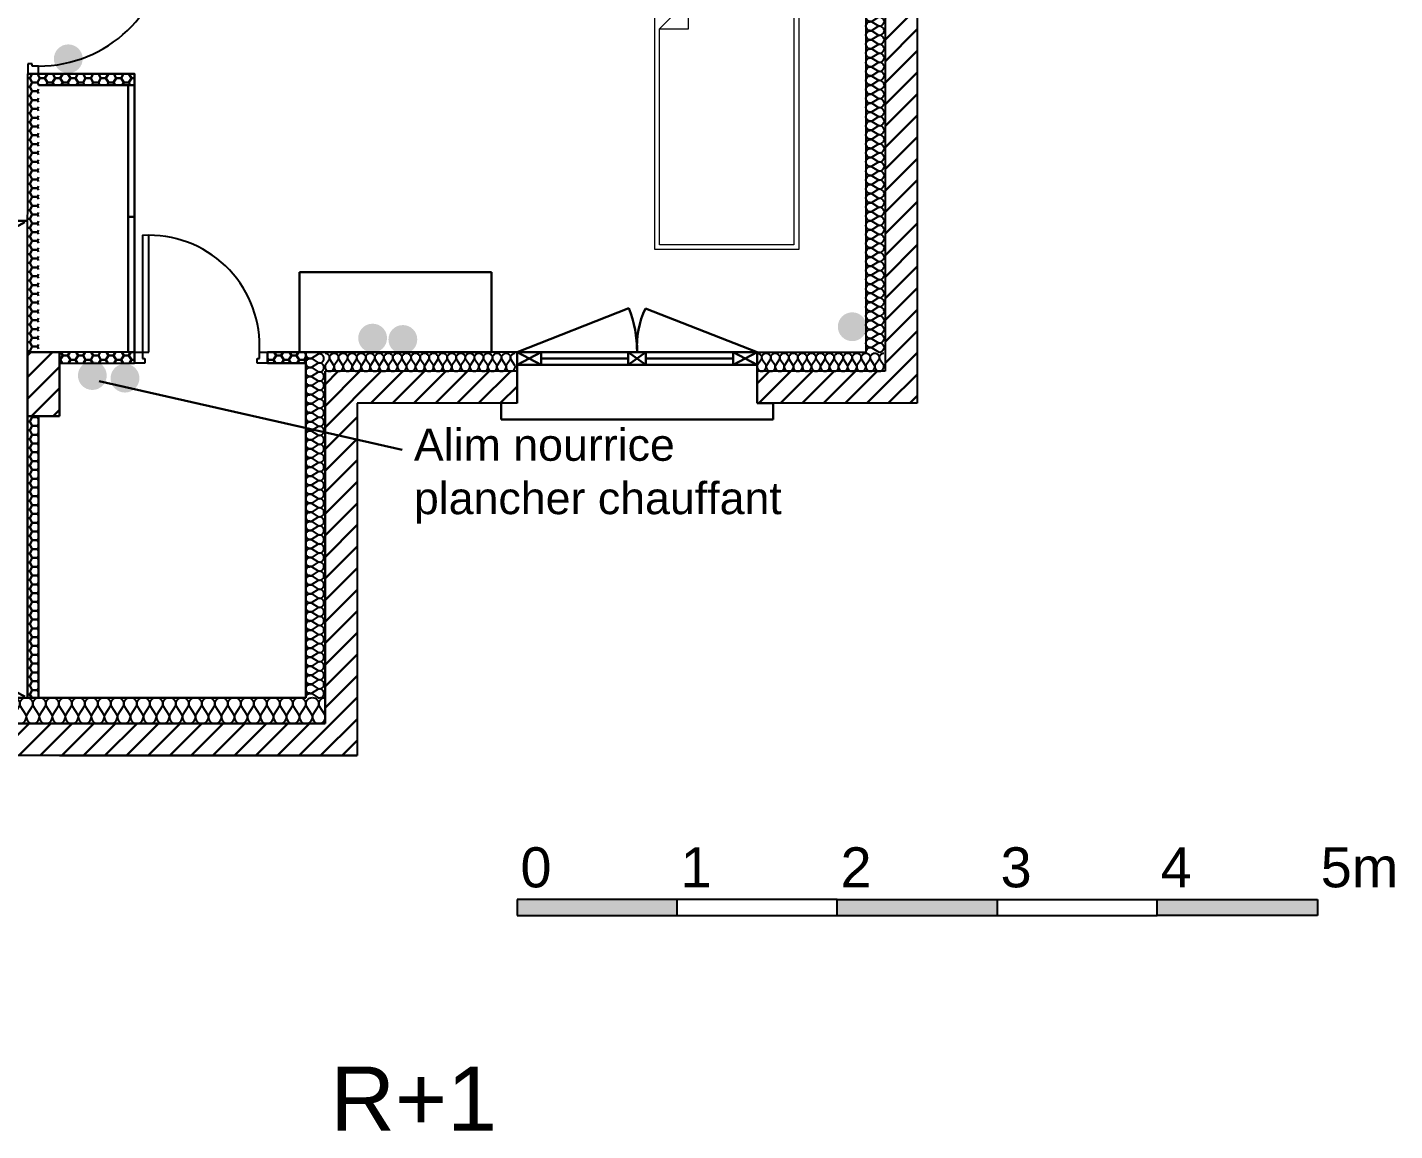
# Model space of a CAD drawing. Header units: millimetres. Extents: x -9 to 8306, y -287 to 906.
# Drawn here: x 935 to 1789, y -234 to 455 of the extents above; entities that cross this region are included whole.
import ezdxf

# ---------------------------------------------------------------- set-up
doc = ezdxf.new("R2010")
doc.units = ezdxf.units.MM
doc.linetypes.add('INTERROMPU2', pattern=[9.525, 6.35, -3.175])
for name, color, linetype in [('Cloisons', 8, 'Continuous'), ('ElecRouge', 1, 'Continuous'), ('Isolation', 9, 'Continuous'), ('MenuisInt', 9, 'Continuous')]:
    doc.layers.add(name, color=color, linetype=linetype)
for name, color, linetype, lineweight in [('ElecCyan', 4, 'Continuous', 15), ('ElecRose', 6, 'Continuous', 15), ('MenuisExt', 9, 'Continuous', 18), ('Mobilier', 9, 'Continuous', 5)]:
    doc.layers.add(name, color=color, linetype=linetype, lineweight=lineweight)
doc.styles.get("Standard").update_dxf_attribs({"font": 'Arial.ttf'})

# ---------------------------------------------------------------- blocks, each defined once
blk = doc.blocks.new('Gruppo-36')
at = {"layer": 'Mobilier', "lineweight": 20}
for p, q in [((-31.3452, 78.5476), (-31.3452, 80.5476)), ((-31.3452, 80.5476), (-30.4452, 80.5476)), ((-30.5052, 80.4876), (-31.2852, 80.4876)), ((-31.2852, 80.4876), (-31.2852, 80.0676)), ((-30.5052, 80.1076), (-30.5052, 80.4876)), ((-30.4452, 80.5476), (-30.4452, 78.5476)), ((-31.1352, 80.1076), (-31.3152, 79.9276)), ((-31.2852, 80.0676), (-31.1752, 80.0676)), ((-31.1352, 79.9276), (-31.1352, 80.1076)), ((-31.1352, 80.1076), (-30.4752, 80.1076)), ((-30.4752, 80.1076), (-30.4752, 78.5776)), ((-31.3152, 78.5776), (-31.3152, 79.9276)), ((-31.3152, 79.9276), (-31.1352, 79.9276)), ((-30.4452, 78.5476), (-31.3452, 78.5476)), ((-30.4752, 78.5776), (-31.3152, 78.5776))]:
    blk.add_line(p, q, dxfattribs=at)
blk = doc.blocks.new('*U64')
at = {"flags": 128}
for points in [[(0, 1, -0.505863), (0.239, 0.676), (0.009, 0.318, 1.322645), (0.491, 0.318), (0.261, 0.676, -0.505863), (0.5, 1)], [(0.5, 1, -0.505863), (0.739, 0.676), (0.509, 0.318, 1.322645), (0.991, 0.318), (0.761, 0.676, -0.505863), (1, 1)], [(1, 1, -0.505863), (1.239, 0.676), (1.009, 0.318, 1.322645), (1.491, 0.318), (1.261, 0.676, -0.505863), (1.5, 1)], [(1.5, 1, -0.505863), (1.739, 0.676), (1.509, 0.318, 1.322645), (1.991, 0.318), (1.761, 0.676, -0.505863), (2, 1)], [(2, 1, -0.505863), (2.239, 0.676), (2.009, 0.318, 1.322645), (2.491, 0.318), (2.261, 0.676, -0.505863), (2.5, 1)], [(2.5, 1, -0.505863), (2.739, 0.676), (2.509, 0.318, 1.322645), (2.991, 0.318), (2.761, 0.676, -0.505863), (3, 1)], [(3, 1, -0.505863), (3.239, 0.676), (3.009, 0.318, 1.322645), (3.491, 0.318), (3.261, 0.676, -0.505863), (3.5, 1)], [(3.5, 1, -0.505863), (3.739, 0.676), (3.509, 0.318, 1.322645), (3.991, 0.318), (3.761, 0.676, -0.505863), (4, 1)], [(4, 1, -0.505863), (4.239, 0.676), (4.009, 0.318, 1.322645), (4.491, 0.318), (4.261, 0.676, -0.505863), (4.5, 1)], [(4.5, 1, -0.505863), (4.739, 0.676), (4.509, 0.318, 1.322645), (4.991, 0.318), (4.761, 0.676, -0.505863), (5, 1)], [(5, 1, -0.505863), (5.239, 0.676), (5.009, 0.318, 1.322645), (5.491, 0.318), (5.261, 0.676, -0.505863), (5.5, 1)], [(5.5, 1, -0.505863), (5.739, 0.676), (5.509, 0.318, 1.322645), (5.991, 0.318), (5.761, 0.676, -0.505863), (6, 1)], [(6, 1, -0.505863), (6.239, 0.676), (6.009, 0.318, 1.322645), (6.491, 0.318), (6.261, 0.676, -0.505863), (6.5, 1)], [(6.5, 1, -0.505863), (6.739, 0.676), (6.509, 0.318, 1.322645), (6.991, 0.318), (6.761, 0.676, -0.505863), (7, 1)], [(7, 1, -0.505863), (7.239, 0.676), (7.009, 0.318, 1.322645), (7.491, 0.318), (7.261, 0.676, -0.505863), (7.5, 1)], [(7.5, 1, -0.505863), (7.739, 0.676), (7.509, 0.318, 1.322645), (7.991, 0.318), (7.761, 0.676, -0.505863), (8, 1)], [(8, 1, -0.505863), (8.239, 0.676), (8.009, 0.318, 1.322645), (8.491, 0.318), (8.261, 0.676, -0.505863), (8.5, 1)], [(8.5, 1, -0.505863), (8.739, 0.676), (8.509, 0.318, 1.322645), (8.991, 0.318), (8.761, 0.676, -0.505863), (9, 1)], [(9, 1, -0.505863), (9.239, 0.676), (9.009, 0.318, 1.322645), (9.491, 0.318), (9.261, 0.676, -0.505863), (9.5, 1)], [(9.5, 1, -0.505863), (9.739, 0.676), (9.509, 0.318, 1.322645), (9.991, 0.318), (9.761, 0.676, -0.505863), (10, 1)], [(10, 1, -0.505863), (10.239, 0.676), (10.009, 0.318, 1.322645), (10.491, 0.318), (10.261, 0.676, -0.505863), (10.5, 1)], [(10.5, 1, -0.505863), (10.739, 0.676), (10.509, 0.318, 1.322645), (10.991, 0.318), (10.761, 0.676, -0.505863), (11, 1)], [(11, 1, -0.505863), (11.239, 0.676), (11.009, 0.318, 1.322645), (11.491, 0.318), (11.261, 0.676, -0.505863), (11.5, 1)], [(11.5, 1, -0.505863), (11.739, 0.676), (11.509, 0.318, 1.322645), (11.991, 0.318), (11.761, 0.676, -0.505863), (12, 1)], [(12, 1, -0.505863), (12.239, 0.676), (12.009, 0.318, 1.322645), (12.491, 0.318), (12.261, 0.676, -0.505863), (12.5, 1)], [(12.5, 1, -0.505863), (12.739, 0.676), (12.509, 0.318, 1.322645), (12.991, 0.318), (12.761, 0.676, -0.505863), (13, 1)], [(13, 1, -0.505863), (13.239, 0.676), (13.009, 0.318, 1.322645), (13.491, 0.318), (13.261, 0.676, -0.505863), (13.5, 1)], [(13.5, 1, -0.505863), (13.739, 0.676), (13.509, 0.318, 1.322645), (13.991, 0.318), (13.761, 0.676, -0.505863), (14, 1)], [(14, 1, -0.505863), (14.239, 0.676), (14.009, 0.318, 1.322645), (14.491, 0.318), (14.261, 0.676, -0.505863), (14.5, 1)], [(14.5, 1, -0.505863), (14.739, 0.676), (14.509, 0.318, 1.322645), (14.991, 0.318), (14.761, 0.676, -0.505863), (15, 1)], [(15, 1, -0.505863), (15.239, 0.676), (15.009, 0.318, 1.322645), (15.491, 0.318), (15.261, 0.676, -0.505863), (15.5, 1)], [(15.5, 1, -0.505863), (15.739, 0.676), (15.509, 0.318, 1.322645), (15.991, 0.318), (15.761, 0.676, -0.505863), (16, 1)], [(16, 1, -0.505863), (16.239, 0.676), (16.009, 0.318, 1.322645), (16.491, 0.318), (16.261, 0.676, -0.505863), (16.5, 1)], [(16.5, 1, -0.505863), (16.739, 0.676), (16.509, 0.318, 1.322645), (16.991, 0.318), (16.761, 0.676, -0.505863), (17, 1)]]:
    blk.add_lwpolyline(points, format="xyb", dxfattribs=at)
blk = doc.blocks.new('*U68')
at = {"flags": 128}
for points in [[(0, 1, -0.505863), (0.239, 0.676), (0.009, 0.318, 1.322645), (0.491, 0.318), (0.261, 0.676, -0.505863), (0.5, 1)], [(0.5, 1, -0.505863), (0.739, 0.676), (0.509, 0.318, 1.322645), (0.991, 0.318), (0.761, 0.676, -0.505863), (1, 1)], [(1, 1, -0.505863), (1.239, 0.676), (1.009, 0.318, 1.322645), (1.491, 0.318), (1.261, 0.676, -0.505863), (1.5, 1)], [(1.5, 1, -0.505863), (1.739, 0.676), (1.509, 0.318, 1.322645), (1.991, 0.318), (1.761, 0.676, -0.505863), (2, 1)], [(2, 1, -0.505863), (2.239, 0.676), (2.009, 0.318, 1.322645), (2.491, 0.318), (2.261, 0.676, -0.505863), (2.5, 1)], [(2.5, 1, -0.505863), (2.739, 0.676), (2.509, 0.318, 1.322645), (2.991, 0.318), (2.761, 0.676, -0.505863), (3, 1)], [(3, 1, -0.505863), (3.239, 0.676), (3.009, 0.318, 1.322645), (3.491, 0.318), (3.261, 0.676, -0.505863), (3.5, 1)], [(3.5, 1, -0.505863), (3.739, 0.676), (3.509, 0.318, 1.322645), (3.991, 0.318), (3.761, 0.676, -0.505863), (4, 1)], [(4, 1, -0.505863), (4.239, 0.676), (4.009, 0.318, 1.322645), (4.491, 0.318), (4.261, 0.676, -0.505863), (4.5, 1)], [(4.5, 1, -0.505863), (4.739, 0.676), (4.509, 0.318, 1.322645), (4.991, 0.318), (4.761, 0.676, -0.505863), (5, 1)], [(5, 1, -0.505863), (5.239, 0.676), (5.009, 0.318, 1.322645), (5.491, 0.318), (5.261, 0.676, -0.505863), (5.5, 1)], [(5.5, 1, -0.505863), (5.739, 0.676), (5.509, 0.318, 1.322645), (5.991, 0.318), (5.761, 0.676, -0.505863), (6, 1)], [(6, 1, -0.505863), (6.239, 0.676), (6.009, 0.318, 1.322645), (6.491, 0.318), (6.261, 0.676, -0.505863), (6.5, 1)], [(6.5, 1, -0.505863), (6.739, 0.676), (6.509, 0.318, 1.322645), (6.991, 0.318), (6.761, 0.676, -0.505863), (7, 1)]]:
    blk.add_lwpolyline(points, format="xyb", dxfattribs=at)
blk = doc.blocks.new('*U71')
at = {"flags": 128}
for points in [[(0, 1, -0.505863), (0.239, 0.676), (0.009, 0.318, 1.322645), (0.491, 0.318), (0.261, 0.676, -0.505863), (0.5, 1)], [(0.5, 1, -0.505863), (0.739, 0.676), (0.509, 0.318, 1.322645), (0.991, 0.318), (0.761, 0.676, -0.505863), (1, 1)], [(1, 1, -0.505863), (1.239, 0.676), (1.009, 0.318, 1.322645), (1.491, 0.318), (1.261, 0.676, -0.505863), (1.5, 1)], [(1.5, 1, -0.505863), (1.739, 0.676), (1.509, 0.318, 1.322645), (1.991, 0.318), (1.761, 0.676, -0.505863), (2, 1)], [(2, 1, -0.505863), (2.239, 0.676), (2.009, 0.318, 1.322645), (2.491, 0.318), (2.261, 0.676, -0.505863), (2.5, 1)], [(2.5, 1, -0.505863), (2.739, 0.676), (2.509, 0.318, 1.322645), (2.991, 0.318), (2.761, 0.676, -0.505863), (3, 1)], [(3, 1, -0.505863), (3.239, 0.676), (3.009, 0.318, 1.322645), (3.491, 0.318), (3.261, 0.676, -0.505863), (3.5, 1)], [(3.5, 1, -0.505863), (3.739, 0.676), (3.509, 0.318, 1.322645), (3.991, 0.318), (3.761, 0.676, -0.505863), (4, 1)], [(4, 1, -0.505863), (4.239, 0.676), (4.009, 0.318, 1.322645), (4.491, 0.318), (4.261, 0.676, -0.505863), (4.5, 1)], [(4.5, 1, -0.505863), (4.739, 0.676), (4.509, 0.318, 1.322645), (4.991, 0.318), (4.761, 0.676, -0.505863), (5, 1)], [(5, 1, -0.505863), (5.239, 0.676), (5.009, 0.318, 1.322645), (5.491, 0.318), (5.261, 0.676, -0.505863), (5.5, 1)], [(5.5, 1, -0.505863), (5.739, 0.676), (5.509, 0.318, 1.322645), (5.991, 0.318), (5.761, 0.676, -0.505863), (6, 1)], [(6, 1, -0.505863), (6.239, 0.676), (6.009, 0.318, 1.322645), (6.491, 0.318), (6.261, 0.676, -0.505863), (6.5, 1)], [(6.5, 1, -0.505863), (6.739, 0.676), (6.509, 0.318, 1.322645), (6.991, 0.318), (6.761, 0.676, -0.505863), (7, 1)], [(7, 1, -0.505863), (7.239, 0.676), (7.009, 0.318, 1.322645), (7.491, 0.318), (7.261, 0.676, -0.505863), (7.5, 1)], [(7.5, 1, -0.505863), (7.739, 0.676), (7.509, 0.318, 1.322645), (7.991, 0.318), (7.761, 0.676, -0.505863), (8, 1)], [(8, 1, -0.505863), (8.239, 0.676), (8.009, 0.318, 1.322645), (8.491, 0.318), (8.261, 0.676, -0.505863), (8.5, 1)], [(8.5, 1, -0.505863), (8.739, 0.676), (8.509, 0.318, 1.322645), (8.991, 0.318), (8.761, 0.676, -0.505863), (9, 1)], [(9, 1, -0.505863), (9.239, 0.676), (9.009, 0.318, 1.322645), (9.491, 0.318), (9.261, 0.676, -0.505863), (9.5, 1)], [(9.5, 1, -0.505863), (9.739, 0.676), (9.509, 0.318, 1.322645), (9.991, 0.318), (9.761, 0.676, -0.505863), (10, 1)], [(10, 1, -0.505863), (10.239, 0.676), (10.009, 0.318, 1.322645), (10.491, 0.318), (10.261, 0.676, -0.505863), (10.5, 1)]]:
    blk.add_lwpolyline(points, format="xyb", dxfattribs=at)
blk = doc.blocks.new('*U72')
at = {"flags": 128}
for points in [[(0, 1, -0.505863), (0.239, 0.676), (0.009, 0.318, 1.322645), (0.491, 0.318), (0.261, 0.676, -0.505863), (0.5, 1)], [(0.5, 1, -0.505863), (0.739, 0.676), (0.509, 0.318, 1.322645), (0.991, 0.318), (0.761, 0.676, -0.505863), (1, 1)], [(1, 1, -0.505863), (1.239, 0.676), (1.009, 0.318, 1.322645), (1.491, 0.318), (1.261, 0.676, -0.505863), (1.5, 1)], [(1.5, 1, -0.505863), (1.739, 0.676), (1.509, 0.318, 1.322645), (1.991, 0.318), (1.761, 0.676, -0.505863), (2, 1)], [(2, 1, -0.505863), (2.239, 0.676), (2.009, 0.318, 1.322645), (2.491, 0.318), (2.261, 0.676, -0.505863), (2.5, 1)], [(2.5, 1, -0.505863), (2.739, 0.676), (2.509, 0.318, 1.322645), (2.991, 0.318), (2.761, 0.676, -0.505863), (3, 1)], [(3, 1, -0.505863), (3.239, 0.676), (3.009, 0.318, 1.322645), (3.491, 0.318), (3.261, 0.676, -0.505863), (3.5, 1)], [(3.5, 1, -0.505863), (3.739, 0.676), (3.509, 0.318, 1.322645), (3.991, 0.318), (3.761, 0.676, -0.505863), (4, 1)], [(4, 1, -0.505863), (4.239, 0.676), (4.009, 0.318, 1.322645), (4.491, 0.318), (4.261, 0.676, -0.505863), (4.5, 1)], [(4.5, 1, -0.505863), (4.739, 0.676), (4.509, 0.318, 1.322645), (4.991, 0.318), (4.761, 0.676, -0.505863), (5, 1)], [(5, 1, -0.505863), (5.239, 0.676), (5.009, 0.318, 1.322645), (5.491, 0.318), (5.261, 0.676, -0.505863), (5.5, 1)], [(5.5, 1, -0.505863), (5.739, 0.676), (5.509, 0.318, 1.322645), (5.991, 0.318), (5.761, 0.676, -0.505863), (6, 1)], [(6, 1, -0.505863), (6.239, 0.676), (6.009, 0.318, 1.322645), (6.491, 0.318), (6.261, 0.676, -0.505863), (6.5, 1)], [(6.5, 1, -0.505863), (6.739, 0.676), (6.509, 0.318, 1.322645), (6.991, 0.318), (6.761, 0.676, -0.505863), (7, 1)], [(7, 1, -0.505863), (7.239, 0.676), (7.009, 0.318, 1.322645), (7.491, 0.318), (7.261, 0.676, -0.505863), (7.5, 1)], [(7.5, 1, -0.505863), (7.739, 0.676), (7.509, 0.318, 1.322645), (7.991, 0.318), (7.761, 0.676, -0.505863), (8, 1)], [(8, 1, -0.505863), (8.239, 0.676), (8.009, 0.318, 1.322645), (8.491, 0.318), (8.261, 0.676, -0.505863), (8.5, 1)], [(8.5, 1, -0.505863), (8.739, 0.676), (8.509, 0.318, 1.322645), (8.991, 0.318), (8.761, 0.676, -0.505863), (9, 1)], [(9, 1, -0.505863), (9.239, 0.676), (9.009, 0.318, 1.322645), (9.491, 0.318), (9.261, 0.676, -0.505863), (9.5, 1)], [(9.5, 1, -0.505863), (9.739, 0.676), (9.509, 0.318, 1.322645), (9.991, 0.318), (9.761, 0.676, -0.505863), (10, 1)], [(10, 1, -0.505863), (10.239, 0.676), (10.009, 0.318, 1.322645), (10.491, 0.318), (10.261, 0.676, -0.505863), (10.5, 1)], [(10.5, 1, -0.505863), (10.739, 0.676), (10.509, 0.318, 1.322645), (10.991, 0.318), (10.761, 0.676, -0.505863), (11, 1)], [(11, 1, -0.505863), (11.239, 0.676), (11.009, 0.318, 1.322645), (11.491, 0.318), (11.261, 0.676, -0.505863), (11.5, 1)], [(11.5, 1, -0.505863), (11.739, 0.676), (11.509, 0.318, 1.322645), (11.991, 0.318), (11.761, 0.676, -0.505863), (12, 1)], [(12, 1, -0.505863), (12.239, 0.676), (12.009, 0.318, 1.322645), (12.491, 0.318), (12.261, 0.676, -0.505863), (12.5, 1)], [(12.5, 1, -0.505863), (12.739, 0.676), (12.509, 0.318, 1.322645), (12.991, 0.318), (12.761, 0.676, -0.505863), (13, 1)], [(13, 1, -0.505863), (13.239, 0.676), (13.009, 0.318, 1.322645), (13.491, 0.318), (13.261, 0.676, -0.505863), (13.5, 1)], [(13.5, 1, -0.505863), (13.739, 0.676), (13.509, 0.318, 1.322645), (13.991, 0.318), (13.761, 0.676, -0.505863), (14, 1)], [(14, 1, -0.505863), (14.239, 0.676), (14.009, 0.318, 1.322645), (14.491, 0.318), (14.261, 0.676, -0.505863), (14.5, 1)], [(14.5, 1, -0.505863), (14.739, 0.676), (14.509, 0.318, 1.322645), (14.991, 0.318), (14.761, 0.676, -0.505863), (15, 1)], [(15, 1, -0.505863), (15.239, 0.676), (15.009, 0.318, 1.322645), (15.491, 0.318), (15.261, 0.676, -0.505863), (15.5, 1)], [(15.5, 1, -0.505863), (15.739, 0.676), (15.509, 0.318, 1.322645), (15.991, 0.318), (15.761, 0.676, -0.505863), (16, 1)], [(16, 1, -0.505863), (16.239, 0.676), (16.009, 0.318, 1.322645), (16.491, 0.318), (16.261, 0.676, -0.505863), (16.5, 1)], [(16.5, 1, -0.505863), (16.739, 0.676), (16.509, 0.318, 1.322645), (16.991, 0.318), (16.761, 0.676, -0.505863), (17, 1)], [(17, 1, -0.505863), (17.239, 0.676), (17.009, 0.318, 1.322645), (17.491, 0.318), (17.261, 0.676, -0.505863), (17.5, 1)], [(17.5, 1, -0.505863), (17.739, 0.676), (17.509, 0.318, 1.322645), (17.991, 0.318), (17.761, 0.676, -0.505863), (18, 1)], [(18, 1, -0.505863), (18.239, 0.676), (18.009, 0.318, 1.322645), (18.491, 0.318), (18.261, 0.676, -0.505863), (18.5, 1)], [(18.5, 1, -0.505863), (18.739, 0.676), (18.509, 0.318, 1.322645), (18.991, 0.318), (18.761, 0.676, -0.505863), (19, 1)]]:
    blk.add_lwpolyline(points, format="xyb", dxfattribs=at)
blk = doc.blocks.new('*U73')
at = {"flags": 128}
for points in [[(0, 1, -0.505863), (0.239, 0.676), (0.009, 0.318, 1.322645), (0.491, 0.318), (0.261, 0.676, -0.505863), (0.5, 1)], [(0.5, 1, -0.505863), (0.739, 0.676), (0.509, 0.318, 1.322645), (0.991, 0.318), (0.761, 0.676, -0.505863), (1, 1)], [(1, 1, -0.505863), (1.239, 0.676), (1.009, 0.318, 1.322645), (1.491, 0.318), (1.261, 0.676, -0.505863), (1.5, 1)], [(1.5, 1, -0.505863), (1.739, 0.676), (1.509, 0.318, 1.322645), (1.991, 0.318), (1.761, 0.676, -0.505863), (2, 1)], [(2, 1, -0.505863), (2.239, 0.676), (2.009, 0.318, 1.322645), (2.491, 0.318), (2.261, 0.676, -0.505863), (2.5, 1)], [(2.5, 1, -0.505863), (2.739, 0.676), (2.509, 0.318, 1.322645), (2.991, 0.318), (2.761, 0.676, -0.505863), (3, 1)], [(3, 1, -0.505863), (3.239, 0.676), (3.009, 0.318, 1.322645), (3.491, 0.318), (3.261, 0.676, -0.505863), (3.5, 1)], [(3.5, 1, -0.505863), (3.739, 0.676), (3.509, 0.318, 1.322645), (3.991, 0.318), (3.761, 0.676, -0.505863), (4, 1)], [(4, 1, -0.505863), (4.239, 0.676), (4.009, 0.318, 1.322645), (4.491, 0.318), (4.261, 0.676, -0.505863), (4.5, 1)], [(4.5, 1, -0.505863), (4.739, 0.676), (4.509, 0.318, 1.322645), (4.991, 0.318), (4.761, 0.676, -0.505863), (5, 1)], [(5, 1, -0.505863), (5.239, 0.676), (5.009, 0.318, 1.322645), (5.491, 0.318), (5.261, 0.676, -0.505863), (5.5, 1)], [(5.5, 1, -0.505863), (5.739, 0.676), (5.509, 0.318, 1.322645), (5.991, 0.318), (5.761, 0.676, -0.505863), (6, 1)], [(6, 1, -0.505863), (6.239, 0.676), (6.009, 0.318, 1.322645), (6.491, 0.318), (6.261, 0.676, -0.505863), (6.5, 1)], [(6.5, 1, -0.505863), (6.739, 0.676), (6.509, 0.318, 1.322645), (6.991, 0.318), (6.761, 0.676, -0.505863), (7, 1)], [(7, 1, -0.505863), (7.239, 0.676), (7.009, 0.318, 1.322645), (7.491, 0.318), (7.261, 0.676, -0.505863), (7.5, 1)], [(7.5, 1, -0.505863), (7.739, 0.676), (7.509, 0.318, 1.322645), (7.991, 0.318), (7.761, 0.676, -0.505863), (8, 1)], [(8, 1, -0.505863), (8.239, 0.676), (8.009, 0.318, 1.322645), (8.491, 0.318), (8.261, 0.676, -0.505863), (8.5, 1)], [(8.5, 1, -0.505863), (8.739, 0.676), (8.509, 0.318, 1.322645), (8.991, 0.318), (8.761, 0.676, -0.505863), (9, 1)], [(9, 1, -0.505863), (9.239, 0.676), (9.009, 0.318, 1.322645), (9.491, 0.318), (9.261, 0.676, -0.505863), (9.5, 1)], [(9.5, 1, -0.505863), (9.739, 0.676), (9.509, 0.318, 1.322645), (9.991, 0.318), (9.761, 0.676, -0.505863), (10, 1)], [(10, 1, -0.505863), (10.239, 0.676), (10.009, 0.318, 1.322645), (10.491, 0.318), (10.261, 0.676, -0.505863), (10.5, 1)], [(10.5, 1, -0.505863), (10.739, 0.676), (10.509, 0.318, 1.322645), (10.991, 0.318), (10.761, 0.676, -0.505863), (11, 1)], [(11, 1, -0.505863), (11.239, 0.676), (11.009, 0.318, 1.322645), (11.491, 0.318), (11.261, 0.676, -0.505863), (11.5, 1)], [(11.5, 1, -0.505863), (11.739, 0.676), (11.509, 0.318, 1.322645), (11.991, 0.318), (11.761, 0.676, -0.505863), (12, 1)], [(12, 1, -0.505863), (12.239, 0.676), (12.009, 0.318, 1.322645), (12.491, 0.318), (12.261, 0.676, -0.505863), (12.5, 1)], [(12.5, 1, -0.505863), (12.739, 0.676), (12.509, 0.318, 1.322645), (12.991, 0.318), (12.761, 0.676, -0.505863), (13, 1)], [(13, 1, -0.505863), (13.239, 0.676), (13.009, 0.318, 1.322645), (13.491, 0.318), (13.261, 0.676, -0.505863), (13.5, 1)], [(13.5, 1, -0.505863), (13.739, 0.676), (13.509, 0.318, 1.322645), (13.991, 0.318), (13.761, 0.676, -0.505863), (14, 1)], [(14, 1, -0.505863), (14.239, 0.676), (14.009, 0.318, 1.322645), (14.491, 0.318), (14.261, 0.676, -0.505863), (14.5, 1)], [(14.5, 1, -0.505863), (14.739, 0.676), (14.509, 0.318, 1.322645), (14.991, 0.318), (14.761, 0.676, -0.505863), (15, 1)], [(15, 1, -0.505863), (15.239, 0.676), (15.009, 0.318, 1.322645), (15.491, 0.318), (15.261, 0.676, -0.505863), (15.5, 1)], [(15.5, 1, -0.505863), (15.739, 0.676), (15.509, 0.318, 1.322645), (15.991, 0.318), (15.761, 0.676, -0.505863), (16, 1)], [(16, 1, -0.505863), (16.239, 0.676), (16.009, 0.318, 1.322645), (16.491, 0.318), (16.261, 0.676, -0.505863), (16.5, 1)], [(16.5, 1, -0.505863), (16.739, 0.676), (16.509, 0.318, 1.322645), (16.991, 0.318), (16.761, 0.676, -0.505863), (17, 1)], [(17, 1, -0.505863), (17.239, 0.676), (17.009, 0.318, 1.322645), (17.491, 0.318), (17.261, 0.676, -0.505863), (17.5, 1)], [(17.5, 1, -0.505863), (17.739, 0.676), (17.509, 0.318, 1.322645), (17.991, 0.318), (17.761, 0.676, -0.505863), (18, 1)], [(18, 1, -0.505863), (18.239, 0.676), (18.009, 0.318, 1.322645), (18.491, 0.318), (18.261, 0.676, -0.505863), (18.5, 1)], [(18.5, 1, -0.505863), (18.739, 0.676), (18.509, 0.318, 1.322645), (18.991, 0.318), (18.761, 0.676, -0.505863), (19, 1)], [(19, 1, -0.505863), (19.239, 0.676), (19.009, 0.318, 1.322645), (19.491, 0.318), (19.261, 0.676, -0.505863), (19.5, 1)], [(19.5, 1, -0.505863), (19.739, 0.676), (19.509, 0.318, 1.322645), (19.991, 0.318), (19.761, 0.676, -0.505863), (20, 1)], [(20, 1, -0.505863), (20.239, 0.676), (20.009, 0.318, 1.322645), (20.491, 0.318), (20.261, 0.676, -0.505863), (20.5, 1)], [(20.5, 1, -0.505863), (20.739, 0.676), (20.509, 0.318, 1.322645), (20.991, 0.318), (20.761, 0.676, -0.505863), (21, 1)], [(21, 1, -0.505863), (21.239, 0.676), (21.009, 0.318, 1.322645), (21.491, 0.318), (21.261, 0.676, -0.505863), (21.5, 1)], [(21.5, 1, -0.505863), (21.739, 0.676), (21.509, 0.318, 1.322645), (21.991, 0.318), (21.761, 0.676, -0.505863), (22, 1)], [(22, 1, -0.505863), (22.239, 0.676), (22.009, 0.318, 1.322645), (22.491, 0.318), (22.261, 0.676, -0.505863), (22.5, 1)], [(22.5, 1, -0.505863), (22.739, 0.676), (22.509, 0.318, 1.322645), (22.991, 0.318), (22.761, 0.676, -0.505863), (23, 1)], [(23, 1, -0.505863), (23.239, 0.676), (23.009, 0.318, 1.322645), (23.491, 0.318), (23.261, 0.676, -0.505863), (23.5, 1)], [(23.5, 1, -0.505863), (23.739, 0.676), (23.509, 0.318, 1.322645), (23.991, 0.318), (23.761, 0.676, -0.505863), (24, 1)], [(24, 1, -0.505863), (24.239, 0.676), (24.009, 0.318, 1.322645), (24.491, 0.318), (24.261, 0.676, -0.505863), (24.5, 1)], [(24.5, 1, -0.505863), (24.739, 0.676), (24.509, 0.318, 1.322645), (24.991, 0.318), (24.761, 0.676, -0.505863), (25, 1)], [(25, 1, -0.505863), (25.239, 0.676), (25.009, 0.318, 1.322645), (25.491, 0.318), (25.261, 0.676, -0.505863), (25.5, 1)], [(25.5, 1, -0.505863), (25.739, 0.676), (25.509, 0.318, 1.322645), (25.991, 0.318), (25.761, 0.676, -0.505863), (26, 1)], [(26, 1, -0.505863), (26.239, 0.676), (26.009, 0.318, 1.322645), (26.491, 0.318), (26.261, 0.676, -0.505863), (26.5, 1)], [(26.5, 1, -0.505863), (26.739, 0.676), (26.509, 0.318, 1.322645), (26.991, 0.318), (26.761, 0.676, -0.505863), (27, 1)], [(27, 1, -0.505863), (27.239, 0.676), (27.009, 0.318, 1.322645), (27.491, 0.318), (27.261, 0.676, -0.505863), (27.5, 1)], [(27.5, 1, -0.505863), (27.739, 0.676), (27.509, 0.318, 1.322645), (27.991, 0.318), (27.761, 0.676, -0.505863), (28, 1)], [(28, 1, -0.505863), (28.239, 0.676), (28.009, 0.318, 1.322645), (28.491, 0.318), (28.261, 0.676, -0.505863), (28.5, 1)], [(28.5, 1, -0.505863), (28.739, 0.676), (28.509, 0.318, 1.322645), (28.991, 0.318), (28.761, 0.676, -0.505863), (29, 1)], [(29, 1, -0.505863), (29.239, 0.676), (29.009, 0.318, 1.322645), (29.491, 0.318), (29.261, 0.676, -0.505863), (29.5, 1)], [(29.5, 1, -0.505863), (29.739, 0.676), (29.509, 0.318, 1.322645), (29.991, 0.318), (29.761, 0.676, -0.505863), (30, 1)], [(30, 1, -0.505863), (30.239, 0.676), (30.009, 0.318, 1.322645), (30.491, 0.318), (30.261, 0.676, -0.505863), (30.5, 1)], [(30.5, 1, -0.505863), (30.739, 0.676), (30.509, 0.318, 1.322645), (30.991, 0.318), (30.761, 0.676, -0.505863), (31, 1)], [(31, 1, -0.505863), (31.239, 0.676), (31.009, 0.318, 1.322645), (31.491, 0.318), (31.261, 0.676, -0.505863), (31.5, 1)], [(31.5, 1, -0.505863), (31.739, 0.676), (31.509, 0.318, 1.322645), (31.991, 0.318), (31.761, 0.676, -0.505863), (32, 1)], [(32, 1, -0.505863), (32.239, 0.676), (32.009, 0.318, 1.322645), (32.491, 0.318), (32.261, 0.676, -0.505863), (32.5, 1)], [(32.5, 1, -0.505863), (32.739, 0.676), (32.509, 0.318, 1.322645), (32.991, 0.318), (32.761, 0.676, -0.505863), (33, 1)], [(33, 1, -0.505863), (33.239, 0.676), (33.009, 0.318, 1.322645), (33.491, 0.318), (33.261, 0.676, -0.505863), (33.5, 1)], [(33.5, 1, -0.505863), (33.739, 0.676), (33.509, 0.318, 1.322645), (33.991, 0.318), (33.761, 0.676, -0.505863), (34, 1)], [(34, 1, -0.505863), (34.239, 0.676), (34.009, 0.318, 1.322645), (34.491, 0.318), (34.261, 0.676, -0.505863), (34.5, 1)], [(34.5, 1, -0.505863), (34.739, 0.676), (34.509, 0.318, 1.322645), (34.991, 0.318), (34.761, 0.676, -0.505863), (35, 1)], [(35, 1, -0.505863), (35.239, 0.676), (35.009, 0.318, 1.322645), (35.491, 0.318), (35.261, 0.676, -0.505863), (35.5, 1)], [(35.5, 1, -0.505863), (35.739, 0.676), (35.509, 0.318, 1.322645), (35.991, 0.318), (35.761, 0.676, -0.505863), (36, 1)], [(36, 1, -0.505863), (36.239, 0.676), (36.009, 0.318, 1.322645), (36.491, 0.318), (36.261, 0.676, -0.505863), (36.5, 1)], [(36.5, 1, -0.505863), (36.739, 0.676), (36.509, 0.318, 1.322645), (36.991, 0.318), (36.761, 0.676, -0.505863), (37, 1)], [(37, 1, -0.505863), (37.239, 0.676), (37.009, 0.318, 1.322645), (37.491, 0.318), (37.261, 0.676, -0.505863), (37.5, 1)], [(37.5, 1, -0.505863), (37.739, 0.676), (37.509, 0.318, 1.322645), (37.991, 0.318), (37.761, 0.676, -0.505863), (38, 1)], [(38, 1, -0.505863), (38.239, 0.676), (38.009, 0.318, 1.322645), (38.491, 0.318), (38.261, 0.676, -0.505863), (38.5, 1)], [(38.5, 1, -0.505863), (38.739, 0.676), (38.509, 0.318, 1.322645), (38.991, 0.318), (38.761, 0.676, -0.505863), (39, 1)], [(39, 1, -0.505863), (39.239, 0.676), (39.009, 0.318, 1.322645), (39.491, 0.318), (39.261, 0.676, -0.505863), (39.5, 1)], [(39.5, 1, -0.505863), (39.739, 0.676), (39.509, 0.318, 1.322645), (39.991, 0.318), (39.761, 0.676, -0.505863), (40, 1)], [(40, 1, -0.505863), (40.239, 0.676), (40.009, 0.318, 1.322645), (40.491, 0.318), (40.261, 0.676, -0.505863), (40.5, 1)], [(40.5, 1, -0.505863), (40.739, 0.676), (40.509, 0.318, 1.322645), (40.991, 0.318), (40.761, 0.676, -0.505863), (41, 1)], [(41, 1, -0.505863), (41.239, 0.676), (41.009, 0.318, 1.322645), (41.491, 0.318), (41.261, 0.676, -0.505863), (41.5, 1)], [(41.5, 1, -0.505863), (41.739, 0.676), (41.509, 0.318, 1.322645), (41.991, 0.318), (41.761, 0.676, -0.505863), (42, 1)], [(42, 1, -0.505863), (42.239, 0.676), (42.009, 0.318, 1.322645), (42.491, 0.318), (42.261, 0.676, -0.505863), (42.5, 1)], [(42.5, 1, -0.505863), (42.739, 0.676), (42.509, 0.318, 1.322645), (42.991, 0.318), (42.761, 0.676, -0.505863), (43, 1)], [(43, 1, -0.505863), (43.239, 0.676), (43.009, 0.318, 1.322645), (43.491, 0.318), (43.261, 0.676, -0.505863), (43.5, 1)], [(43.5, 1, -0.505863), (43.739, 0.676), (43.509, 0.318, 1.322645), (43.991, 0.318), (43.761, 0.676, -0.505863), (44, 1)], [(44, 1, -0.505863), (44.239, 0.676), (44.009, 0.318, 1.322645), (44.491, 0.318), (44.261, 0.676, -0.505863), (44.5, 1)], [(44.5, 1, -0.505863), (44.739, 0.676), (44.509, 0.318, 1.322645), (44.991, 0.318), (44.761, 0.676, -0.505863), (45, 1)], [(45, 1, -0.505863), (45.239, 0.676), (45.009, 0.318, 1.322645), (45.491, 0.318), (45.261, 0.676, -0.505863), (45.5, 1)], [(45.5, 1, -0.505863), (45.739, 0.676), (45.509, 0.318, 1.322645), (45.991, 0.318), (45.761, 0.676, -0.505863), (46, 1)], [(46, 1, -0.505863), (46.239, 0.676), (46.009, 0.318, 1.322645), (46.491, 0.318), (46.261, 0.676, -0.505863), (46.5, 1)], [(46.5, 1, -0.505863), (46.739, 0.676), (46.509, 0.318, 1.322645), (46.991, 0.318), (46.761, 0.676, -0.505863), (47, 1)], [(47, 1, -0.505863), (47.239, 0.676), (47.009, 0.318, 1.322645), (47.491, 0.318), (47.261, 0.676, -0.505863), (47.5, 1)]]:
    blk.add_lwpolyline(points, format="xyb", dxfattribs=at)

msp = doc.modelspace()

# ---------------------------------------------------------------- hatches: boundary and pattern name
at = {"lineweight": 30, "transparency": 33554687}
h = msp.add_hatch(dxfattribs=at)
h.set_pattern_fill('ANSI31', color=256, scale=3)
h.paths.add_polyline_path([(445.13, 800.31), (445.13, 820.31), (291.13, 820.31), (1.13, 820.31), (1.13, 710.31), (21.13, 710.31), (21.13, 800.31)])
h.paths.add_polyline_path([(21.13, 640.31), (1.13, 640.31), (1.13, 449.31), (21.13, 449.31)])
h.paths.add_polyline_path([(101.13, 220.31), (101.13, 240.31), (21.13, 240.31), (21.13, 319.31), (1.13, 319.31), (1.13, 309.31), (1.13, 220.31)])
h.paths.add_polyline_path([(351.13, 220.31), (351.13, 0.31), (445.13, 0.31), (445.13, 20.31), (371.13, 20.31), (371.13, 220.31), (371.13, 240.31), (251.13, 240.31), (251.13, 220.31)])
h.paths.add_polyline_path([(1191.13, 800.31), (1191.13, 820.31), (1181.13, 820.31), (1091.13, 820.31), (1071.13, 820.31), (845.13, 820.31), (845.13, 800.31)])
h.paths.add_polyline_path([(1471.13, 800.31), (1471.13, 240.31), (1391.13, 240.31), (1391.13, 220.31), (1401.13, 220.31), (1491.13, 220.31), (1491.13, 820.31), (1341.13, 820.31), (1341.13, 800.31)])
h.paths.add_polyline_path([(1241.13, 220.31), (1241.13, 240.31), (1121.13, 240.31), (1121.13, 20.31), (845.13, 20.31), (845.13, 0.31), (1141.13, 0.31), (1141.13, 220.31)])
h = msp.add_hatch(dxfattribs=at)
h.set_pattern_fill('ANSI31', color=256, scale=3)
h.set_pattern_definition([(45, (0, 2), (-6.73519, 6.73519), [])])
h.paths.add_polyline_path([(935.13, 212.31), (942.13, 212.31), (955.13, 212.31), (955.13, 252.31), (942.13, 252.31), (935.13, 252.31)])
h = msp.add_hatch(color=256)
h.dxf.hatch_style = 1
h.paths.add_polyline_path([(1241.13, -89.69), (1241.13, -99.69), (1341.13, -99.69), (1341.13, -89.69)])
h.paths.add_polyline_path([(1541.13, -99.69), (1541.13, -89.69), (1441.13, -89.69), (1441.13, -99.69)])
h.paths.add_polyline_path([(1741.13, -89.69), (1641.13, -89.69), (1641.13, -99.69), (1741.13, -99.69)])
at = {"layer": 'Cloisons', "lineweight": 30, "transparency": 33554687}
h = msp.add_hatch(dxfattribs=at)
h.set_pattern_fill('HONEY', color=256)
h.paths.add_polyline_path([(942.13, 426.1), (935.34, 426.1), (935.14, 252.31), (942.13, 252.31)])
h = msp.add_hatch(dxfattribs=at)
h.set_pattern_fill('HONEY', color=256)
h.paths.add_polyline_path([(1002.13, 419.1), (1002.13, 426.1), (942.13, 426.1), (942.13, 419.1)])
h = msp.add_hatch(dxfattribs=at)
h.set_pattern_fill('HONEY', color=256)
h.paths.add_polyline_path([(1002.13, 252.31), (998.13, 252.31), (955.13, 252.31), (955.13, 245.31), (1002.13, 245.31)])
h = msp.add_hatch(dxfattribs=at)
h.set_pattern_fill('HONEY', color=256)
h.paths.add_polyline_path([(1109.13, 252.31), (1085.13, 252.31), (1085.13, 245.31), (1109.13, 245.31)])
h = msp.add_hatch(dxfattribs=at)
h.set_pattern_fill('HONEY', color=256)
h.paths.add_polyline_path([(942.13, 212.31), (935.13, 212.31), (935.13, 36.31), (942.13, 36.31)])
at = {"layer": 'ElecCyan', "lineweight": 30, "transparency": 33554687}
h = msp.add_hatch(color=256, dxfattribs=at)
h.dxf.hatch_style = 1
h.paths.add_polyline_path([(969.72, 435.5, 1), (951.72, 435.5, 1)])
h = msp.add_hatch(color=256, dxfattribs=at)
h.dxf.hatch_style = 1
h.paths.add_polyline_path([(1459.54, 268.15, 1), (1441.54, 268.15, 1)])
h = msp.add_hatch(color=256, dxfattribs=at)
h.dxf.hatch_style = 1
h.paths.add_polyline_path([(1178.75, 260.19, 1), (1160.75, 260.19, 1)])
h = msp.add_hatch(color=256, dxfattribs=at)
h.dxf.hatch_style = 1
h.paths.add_polyline_path([(1005.15, 236.02, 1), (987.15, 236.02, 1)])
at = {"layer": 'ElecRose', "lineweight": 30, "transparency": 33554687}
h = msp.add_hatch(color=256, dxfattribs=at)
h.dxf.hatch_style = 1
h.paths.add_polyline_path([(1159.87, 261.05, 1), (1141.87, 261.05, 1)])
at = {"layer": 'ElecRouge', "lineweight": 30, "transparency": 33554687}
h = msp.add_hatch(color=256, dxfattribs=at)
h.dxf.hatch_style = 1
h.paths.add_polyline_path([(984.74, 237.66, 1), (966.74, 237.66, 1)])

# ---------------------------------------------------------------- linework, layer by layer
for p, q in [((1491.13, 820.31), (1491.13, 220.31)), ((1471.13, 800.31), (1471.13, 240.31)), ((1241.13, 240.31), (1121.13, 240.31)), ((1471.13, 240.31), (1391.13, 240.31)), ((1241.13, 220.31), (1141.13, 220.31)), ((1141.13, 220.31), (1141.13, 0.31)), ((1491.13, 220.31), (1391.13, 220.31)), ((1141.13, 0.31), (351.13, 0.31)), ((1341.13, -89.69), (1241.13, -89.69)), ((1241.13, -89.69), (1241.13, -99.69)), ((1341.13, -99.69), (1341.13, -89.69)), ((1441.13, -89.69), (1341.13, -89.69)), ((1441.13, -99.69), (1441.13, -89.69)), ((1441.13, -89.69), (1541.13, -89.69)), ((1541.13, -89.69), (1541.13, -99.69)), ((1541.13, -89.69), (1641.13, -89.69)), ((1641.13, -99.69), (1641.13, -89.69)), ((1641.13, -89.69), (1741.13, -89.69)), ((1741.13, -89.69), (1741.13, -99.69)), ((1241.13, -99.69), (1341.13, -99.69)), ((1341.13, -99.69), (1441.13, -99.69)), ((1441.13, -99.69), (1541.13, -99.69)), ((1541.13, -99.69), (1641.13, -99.69)), ((1741.13, -99.69), (1641.13, -99.69))]:
    msp.add_line(p, q)
at = {"color": 9, "linetype": 'INTERROMPU2', "lineweight": 30}
for p, q in [((383.13, 36.31), (935.13, 334.31)), ((383.13, 334.31), (935.13, 36.31))]:
    msp.add_line(p, q, dxfattribs=at)
at = {"lineweight": 30}
for p, q in [((935.13, 252.31), (935.13, 212.31)), ((955.13, 212.31), (955.13, 252.31)), ((1121.13, 20.31), (1121.13, 240.31)), ((1241.13, 240.31), (1241.13, 220.31)), ((1391.13, 240.31), (1391.13, 220.31)), ((1231.13, 210.31), (1231.13, 220.31)), ((1391.13, 220.31), (1401.13, 220.31)), ((1401.13, 220.31), (1401.13, 210.31)), ((935.13, 212.31), (955.13, 212.31)), ((1401.13, 210.31), (1231.13, 210.31)), ((1121.13, 20.31), (845.13, 20.31)), ((1061.13, 0.31), (955.13, 0.31)), ((1141.13, 0.31), (1061.13, 0.31))]:
    msp.add_line(p, q, dxfattribs=at)
at = {"layer": 'Cloisons'}
for p, q in [((935.13, 250.31), (935.34, 426.1)), ((1002.13, 252.31), (942.13, 252.31)), ((955.13, 245.31), (1002.13, 245.31))]:
    msp.add_line(p, q, dxfattribs=at)
at = {"layer": 'Cloisons', "lineweight": 30}
for p, q in [((935.34, 426.1), (942.13, 426.1)), ((935.13, 252.31), (942.13, 252.31)), ((955.13, 252.31), (942.13, 252.31)), ((955.13, 247.31), (955.13, 250.31)), ((1002.13, 245.31), (1002.13, 252.31)), ((1085.13, 252.31), (1109.13, 252.31)), ((1085.13, 245.31), (1085.13, 252.31)), ((1109.13, 252.31), (1109.13, 245.31)), ((1109.13, 245.31), (1085.13, 245.31)), ((935.13, 212.31), (935.13, 36.31)), ((942.13, 212.31), (935.13, 212.31)), ((942.13, 36.31), (942.13, 212.31)), ((935.13, 36.31), (942.13, 36.31))]:
    msp.add_line(p, q, dxfattribs=at)
at = {"layer": 'Cloisons', "color": 9, "lineweight": 30}
msp.add_line((383.13, 334.31), (935.13, 334.31), dxfattribs=at)
at = {"layer": 'Cloisons', "lineweight": 30}
msp.add_lwpolyline([(942.13, 426.1), (1002.13, 426.1), (1002.13, 419.1), (942.13, 419.1)], dxfattribs=at)
at = {"layer": 'ElecRouge', "lineweight": 30}
msp.add_line((1169.25, 191.18), (980.09, 234.08), dxfattribs=at)
at = {"layer": 'Isolation'}
for p, q in [((1459.13, 788.31), (1459.13, 252.31)), ((1241.13, 252.31), (1109.13, 252.31)), ((1391.13, 252.31), (1459.13, 252.31))]:
    msp.add_line(p, q, dxfattribs=at)
at = {"layer": 'Isolation', "lineweight": 30}
for p, q in [((1109.13, 36.31), (1109.13, 252.31)), ((1241.13, 252.31), (1241.13, 240.31)), ((1391.13, 252.31), (1391.13, 240.31)), ((845.13, 36.31), (1109.13, 36.31))]:
    msp.add_line(p, q, dxfattribs=at)
at = {"layer": 'MenuisExt', "lineweight": 30}
for p, q in [((1241.13, 252.31), (1310.93, 279.76)), ((1391.13, 252.31), (1321.29, 279.63)), ((1241.13, 252.31), (1256.13, 252.31)), ((1241.13, 244.31), (1241.13, 252.31)), ((1241.13, 252.31), (1256.13, 244.31)), ((1241.13, 244.31), (1256.13, 252.31)), ((1256.13, 252.31), (1256.13, 244.31)), ((1256.13, 252.31), (1376.13, 252.31)), ((1256.13, 248.31), (1310.63, 248.31)), ((1310.63, 244.31), (1310.63, 252.31)), ((1321.63, 244.31), (1310.63, 252.31)), ((1310.63, 244.31), (1321.63, 252.31)), ((1321.63, 244.31), (1321.63, 252.31)), ((1321.63, 248.31), (1376.13, 248.31)), ((1391.13, 252.31), (1376.13, 252.31)), ((1376.13, 252.31), (1376.13, 244.31)), ((1376.13, 244.31), (1391.13, 252.31)), ((1376.13, 252.31), (1391.13, 244.31)), ((1391.13, 244.31), (1391.13, 252.31)), ((1256.13, 244.31), (1241.13, 244.31)), ((1256.13, 244.31), (1310.63, 244.31)), ((1310.63, 244.31), (1321.63, 244.31)), ((1321.63, 244.31), (1376.13, 244.31)), ((1376.13, 244.31), (1391.13, 244.31))]:
    msp.add_line(p, q, dxfattribs=at)
for centre, radius, start, end in [((1241.55, 252.39), 74.59, 359.93961, 21.5307), ((1371.85, 255.94), 55.83, 154.903, 183.73512)]:
    msp.add_arc(centre, radius, start, end, dxfattribs=at)
at = {"layer": 'MenuisInt'}
for p, q in [((938.25, 432.4), (935.34, 432.4)), ((935.34, 432.4), (935.34, 426.1)), ((938.25, 430.95), (938.25, 432.4)), ((942.13, 430.95), (938.25, 430.95)), ((942.13, 426.1), (942.13, 430.95)), ((935.34, 426.1), (942.13, 426.1)), ((1011.13, 325.2), (1007.13, 325.31)), ((1007.13, 325.31), (1007.13, 252.31)), ((1011.13, 252.31), (1011.13, 325.2)), ((1002.13, 245.31), (1002.13, 252.31)), ((1002.13, 252.31), (1007.13, 252.31)), ((1007.13, 252.31), (1007.13, 248.31)), ((1007.13, 252.31), (1011.13, 252.31)), ((1007.13, 248.31), (1008.63, 248.31)), ((1008.63, 248.31), (1008.63, 245.31)), ((1078.63, 245.31), (1078.63, 248.31)), ((1078.63, 248.31), (1080.13, 248.31)), ((1080.13, 248.31), (1080.13, 252.31)), ((1080.13, 252.31), (1085.13, 252.31)), ((1085.13, 252.31), (1085.13, 245.31)), ((1008.63, 245.31), (1002.13, 245.31)), ((1085.13, 245.31), (1078.63, 245.31))]:
    msp.add_line(p, q, dxfattribs=at)
at = {"layer": 'MenuisInt', "lineweight": 30}
for p, q in [((998.13, 252.31), (998.13, 419.1)), ((998.13, 419.1), (1002.13, 419.1)), ((1002.13, 419.1), (1002.13, 252.31)), ((1002.13, 336.71), (998.13, 336.71)), ((1002.13, 252.31), (998.13, 252.31))]:
    msp.add_line(p, q, dxfattribs=at)
at = {"layer": 'MenuisInt'}
for centre, radius, start, end in [((942.13, 511.46), 80.51, 270, 357.23769), ((1011.13, 256.2), 69.11, 356.77292, 90)]:
    msp.add_arc(centre, radius, start, end, dxfattribs=at)
at = {"layer": 'Mobilier', "lineweight": 30}
for p, q in [((1225.13, 302.31), (1105.13, 302.31)), ((1105.13, 302.31), (1105.13, 252.31)), ((1225.13, 252.31), (1225.13, 302.31)), ((1105.13, 252.31), (1225.13, 252.31))]:
    msp.add_line(p, q, dxfattribs=at)

# ---------------------------------------------------------------- block references
at = {"layer": 'Isolation', "lineweight": 30, "xscale": 11.30975603551797, "yscale": 11.30975603551797, "zscale": 11.30975603551797, "rotation": 90}
for name, p in [('*U73', (1470.44, 252.31)), ('*U72', (1120.44, 36.31))]:
    msp.add_blockref(name, p, dxfattribs=at)
at = {"layer": 'Isolation', "lineweight": 30}
for name, p, xscale, yscale, zscale in [('*U71', (1121.13, 240.31), 11.30975603551797, 11.30975603551797, 11.30975603551797), ('*U68', (1391.13, 240.31), 11.30975603551797, 11.30975603551797, 11.30975603551797), ('*U64', (845.13, 20.31), 16.24847861073939, 16.24847861073939, 16.24847861073939)]:
    msp.add_blockref(name, p, dxfattribs=dict(at, xscale=xscale, yscale=yscale, zscale=zscale))
at = {"layer": 'Mobilier', "color": 7, "xscale": 100, "yscale": 100, "zscale": 100}
msp.add_blockref('Gruppo-36', (4461.65, -7538.45), dxfattribs=at)

# ---------------------------------------------------------------- texts
at = {"char_height": 25, "attachment_point": 1}
for s, insert in [('0', (1243.23, -57)), ('1', (1343.23, -57)), ('2', (1443.23, -57)), ('3', (1543.23, -57)), ('4', (1643.23, -57)), ('5m', (1743.23, -57))]:
    msp.add_mtext_dynamic_manual_height_columns(s, width=5.2299, gutter_width=12.5, heights=[0], dxfattribs=dict(at, insert=insert))
at = {"lineweight": 30, "insert": (972.5, -193.97), "char_height": 40, "attachment_point": 1}
msp.add_mtext_dynamic_manual_height_columns('\\pi151.96;R+1', width=393.4232, gutter_width=12.5, heights=[105.61], dxfattribs=at)
at = {"layer": 'ElecRouge', "lineweight": 30, "insert": (1176.66, 204.42), "char_height": 20, "attachment_point": 1}
msp.add_mtext_dynamic_manual_height_columns('Alim nourrice plancher chauffant', width=240.4519, gutter_width=12.5, heights=[91.59], dxfattribs=at)

doc.saveas('drawing.dxf')
